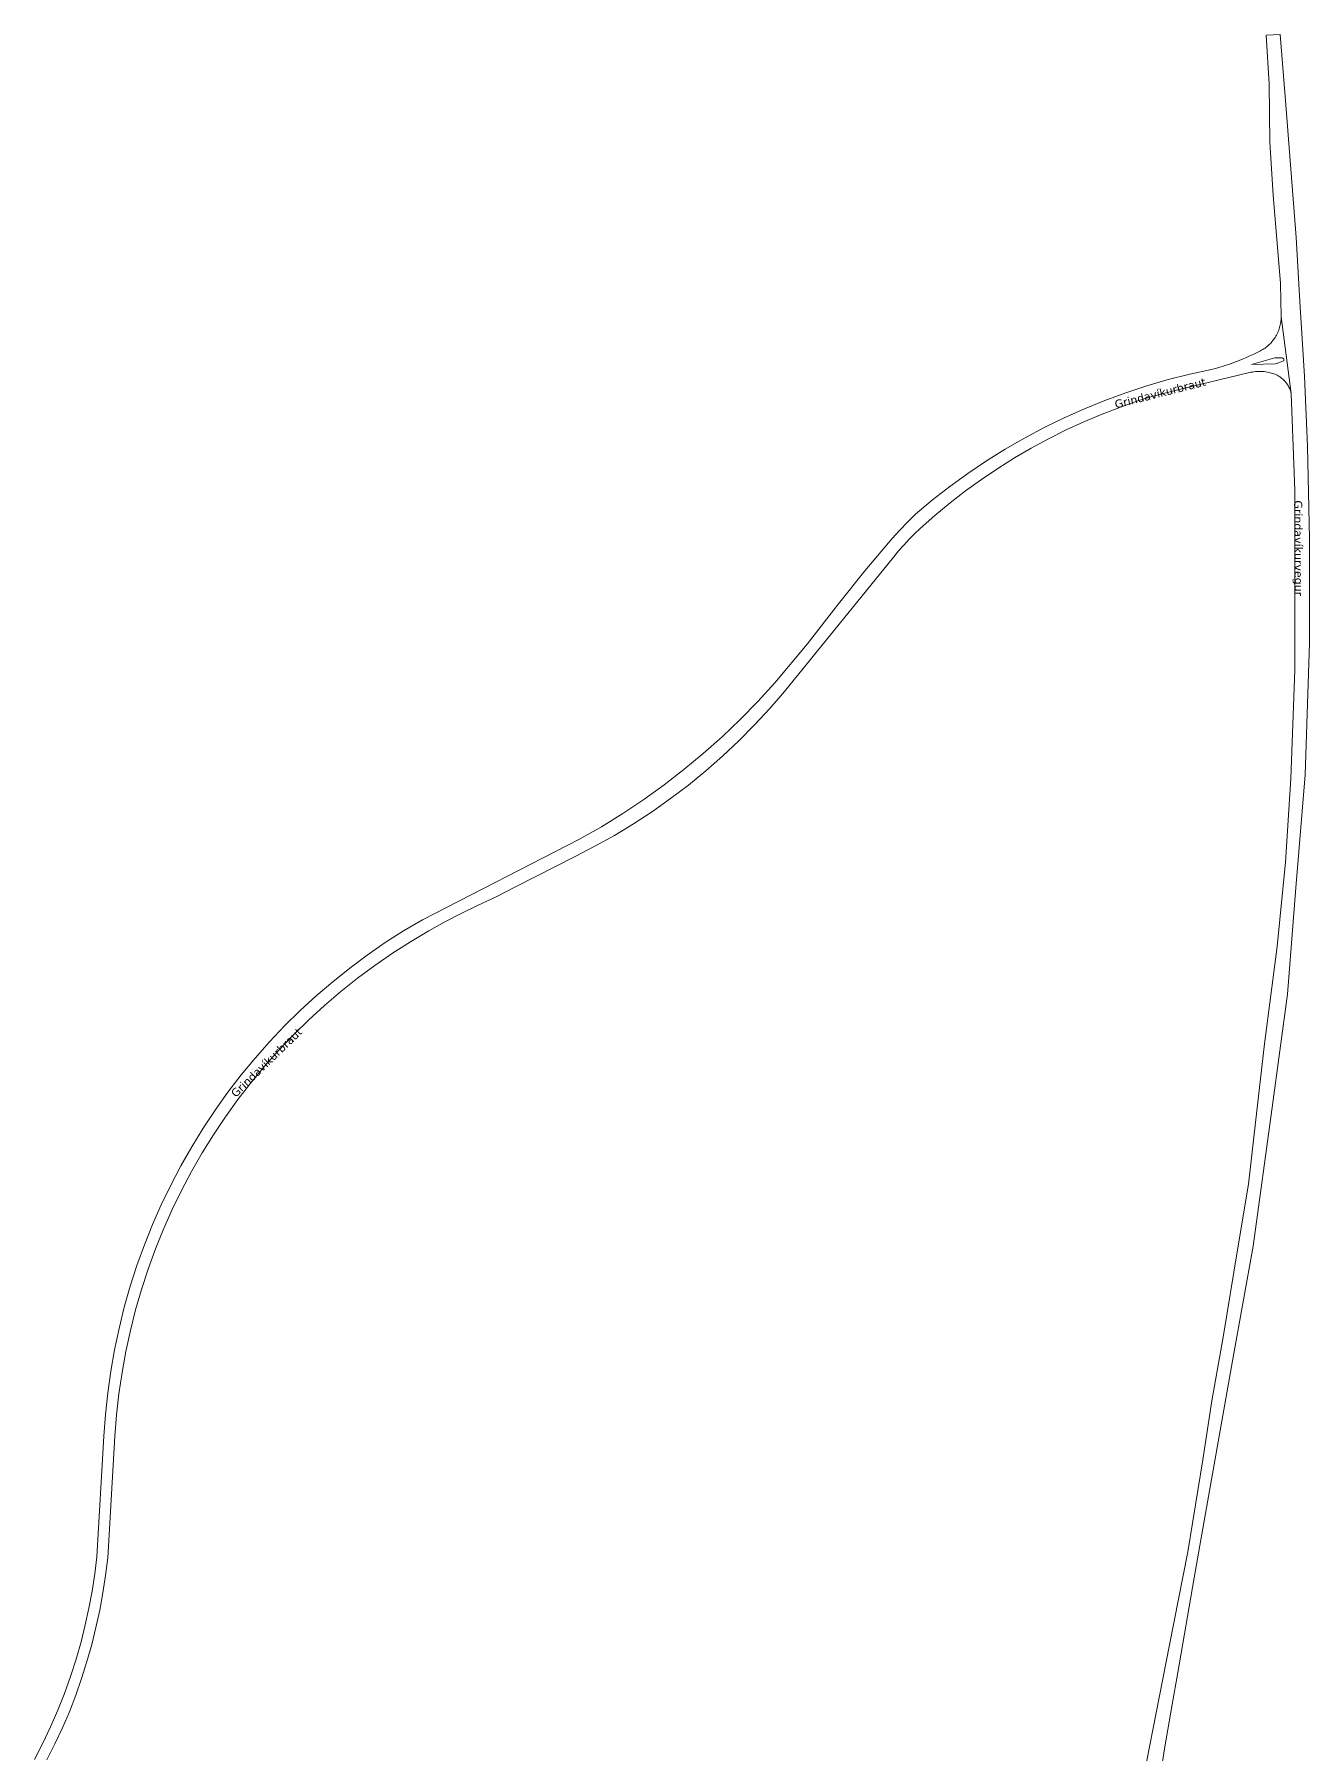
# Model space of a CAD drawing. Header units: metres. Extents: x 328903 to 333883, y 373406 to 381110.
# Drawn here: x 331365 to 332059, y 380175 to 381110 of the extents above; entities that cross this region are included whole.
import ezdxf

# ---------------------------------------------------------------- set-up
doc = ezdxf.new("R2010")
doc.units = ezdxf.units.M
doc.header["$MEASUREMENT"] = 0
doc.layers.add('Götuheiti', color=7, linetype='Continuous')
doc.layers.add('Götur', color=7, linetype='Continuous')
doc.styles.get("Standard").update_dxf_attribs({"font": 'arial.ttf'})

msp = doc.modelspace()

# ---------------------------------------------------------------- linework, layer by layer
at = {"layer": 'Götur', "color": 8, "lineweight": 0, "ltscale": 3.31832, "true_color": 0x707070, "flags": 128}
for points in [[(331962.877, 380069.012), (331980.128, 380178.762), (331984.085, 380201.76), (331987.089, 380219.223), (331996.025, 380270.673), (331999.622, 380291.243), (332016.923, 380388.632), (332028.085, 380450.957), (332038.357, 380526.361), (332046.727, 380587.812), (332051.356, 380645.647), (332056.274, 380707.105), (332058.781, 380778.657), (332058.657, 380835.314), (332057.721, 380885.57), (332055.994, 380923.694), (332053.718, 380961.246), (332051.42, 380999.161), (332045.841, 381071.293), (332042.7, 381109.532), (332035.108, 381109.044), (332036.809, 381082.613), (332037.153, 381050.984), (332038.944, 381022.172), (332042.877, 380974.078), (332043.292, 380956.001), (332048.768, 380914.323), (332050.816, 380861.559), (332050.816, 380814.529), (332050.816, 380764.174), (332048.601, 380705.064), (332045.721, 380659.567), (332041.124, 380613.719), (332034.289, 380560.898), (332029.384, 380518.091), (332025.54, 380484.546), (332019.431, 380447.899), (332011.869, 380402.531), (332005.628, 380366.795), (332000.734, 380334.843), (331992.481, 380284.744), (331982.589, 380234.329), (331962.814, 380133.553)], [(331372.165, 380171.773), (331376.513, 380180.351), (331380.578, 380189.067), (331384.356, 380197.91), (331387.843, 380206.873), (331391.036, 380215.945), (331393.93, 380225.116), (331396.524, 380234.376), (331398.821, 380243.687), (331400.843, 380253.062), (331402.586, 380262.492), (331404.049, 380271.97), (331405.232, 380281.487), (331409.146, 380347.577), (331410.032, 380359.166), (331411.314, 380370.718), (331412.991, 380382.22), (331415.061, 380393.657), (331417.521, 380405.017), (331420.369, 380416.285), (331423.601, 380427.45), (331427.214, 380438.497), (331431.202, 380449.415), (331435.562, 380460.189), (331440.289, 380470.808), (331445.376, 380481.258), (331450.818, 380491.528), (331456.609, 380501.606), (331462.741, 380511.48), (331469.208, 380521.138), (331476.001, 380530.569), (331483.114, 380539.761), (331490.537, 380548.705), (331498.263, 380557.389), (331506.281, 380565.804), (331514.582, 380573.939), (331523.157, 380581.785), (331531.996, 380589.333), (331541.088, 380596.574), (331550.423, 380603.499), (331559.989, 380610.101), (331569.776, 380616.371), (331579.771, 380622.302), (331588.508, 380627.13), (331597.371, 380631.719), (331606.356, 380636.065), (331616.725, 380641.049), (331626.98, 380646.26), (331659.372, 380662.703), (331670.186, 380668.272), (331680.798, 380674.215), (331691.198, 380680.524), (331701.371, 380687.191), (331711.305, 380694.209), (331720.99, 380701.568), (331730.412, 380709.26), (331739.56, 380717.276), (331748.424, 380725.606), (331756.992, 380734.239), (331765.254, 380743.166), (331773.2, 380752.375), (331832.614, 380825.551), (331835.292, 380828.826), (331838.074, 380832.012), (331840.958, 380835.106), (331843.94, 380838.107), (331847.017, 380841.009), (331855.017, 380848.079), (331863.242, 380854.884), (331871.685, 380861.419), (331880.336, 380867.675), (331889.185, 380873.646), (331898.225, 380879.327), (331907.444, 380884.71), (331916.834, 380889.79), (331926.384, 380894.562), (331936.084, 380899.021), (331945.924, 380903.162), (331955.894, 380906.98), (331965.982, 380910.473), (331972.963, 380912.652), (331980.004, 380914.63), (331987.099, 380916.404), (332026.104, 380925.702), (332026.89, 380925.878), (332027.681, 380926.027), (332028.477, 380926.149), (332029.276, 380926.243), (332030.078, 380926.31), (332030.882, 380926.35), (332031.687, 380926.362), (332032.492, 380926.346), (332033.296, 380926.303), (332034.098, 380926.233), (332034.897, 380926.135), (332035.692, 380926.009), (332036.483, 380925.857), (332037.267, 380925.678), (332038.046, 380925.472), (332038.816, 380925.239), (332039.304, 380925.074), (332039.786, 380924.891), (332040.262, 380924.692), (332040.73, 380924.476), (332041.19, 380924.244), (332041.642, 380923.997), (332042.085, 380923.733), (332042.519, 380923.455), (332042.943, 380923.162), (332043.356, 380922.854), (332043.758, 380922.531), (332044.149, 380922.196), (332044.528, 380921.846), (332044.895, 380921.484), (332045.248, 380921.109), (332045.589, 380920.722), (332045.916, 380920.324), (332046.229, 380919.914), (332046.527, 380919.494), (332046.811, 380919.064), (332047.079, 380918.624), (332047.332, 380918.175), (332047.57, 380917.717), (332047.791, 380917.252), (332047.996, 380916.779), (332048.184, 380916.299), (332048.356, 380915.813), (332048.51, 380915.321), (332048.648, 380914.825), (332048.768, 380914.323), (332048.768, 380914.323), (332043.292, 380956.001), (332043.275, 380955.268), (332043.233, 380954.535), (332043.165, 380953.805), (332043.071, 380953.077), (332042.952, 380952.353), (332042.808, 380951.634), (332042.639, 380950.92), (332042.445, 380950.212), (332042.227, 380949.512), (332041.984, 380948.819), (332041.717, 380948.136), (332041.426, 380947.462), (332041.112, 380946.799), (332040.775, 380946.147), (332040.416, 380945.508), (332040.034, 380944.881), (332039.631, 380944.268), (332039.207, 380943.67), (332038.762, 380943.086), (332038.296, 380942.519), (332037.812, 380941.968), (332037.308, 380941.434), (332036.786, 380940.919), (332036.247, 380940.422), (332035.69, 380939.944), (332035.117, 380939.485), (332034.528, 380939.047), (332033.925, 380938.63), (332033.307, 380938.235), (332032.676, 380937.861), (332032.032, 380937.509), (332028.853, 380935.896), (332025.625, 380934.383), (332022.352, 380932.972), (332019.036, 380931.664), (332015.681, 380930.461), (332012.289, 380929.363), (332008.865, 380928.373), (332005.412, 380927.49), (331993.611, 380924.904), (331981.906, 380921.917), (331970.309, 380918.531), (331958.835, 380914.752), (331947.497, 380910.584), (331936.307, 380906.03), (331925.28, 380901.098), (331914.427, 380895.792), (331903.762, 380890.118), (331893.296, 380884.084), (331883.043, 380877.696), (331873.013, 380870.962), (331863.22, 380863.889), (331853.673, 380856.486), (331844.385, 380848.762), (331840.059, 380844.48), (331835.87, 380840.064), (331831.824, 380835.516), (331817.001, 380817.908), (331802.587, 380799.965), (331785.636, 380778.187), (331767.934, 380757.016), (331758.727, 380746.928), (331749.177, 380737.164), (331739.293, 380727.737), (331729.09, 380718.658), (331718.578, 380709.938), (331707.771, 380701.586), (331696.681, 380693.614), (331685.322, 380686.031), (331673.707, 380678.845), (331661.85, 380672.066), (331576.303, 380628.382), (331566.109, 380622.318), (331556.129, 380615.907), (331546.376, 380609.157), (331536.861, 380602.076), (331527.594, 380594.671), (331518.588, 380586.952), (331509.853, 380578.927), (331501.399, 380570.608), (331493.236, 380562.002), (331485.374, 380553.121), (331477.822, 380543.974), (331470.589, 380534.573), (331463.684, 380524.929), (331457.114, 380515.053), (331450.888, 380504.957), (331445.013, 380494.653), (331439.495, 380484.153), (331434.342, 380473.47), (331429.56, 380462.615), (331425.154, 380451.603), (331421.129, 380440.445), (331417.49, 380429.156), (331414.241, 380417.748), (331411.387, 380406.235), (331408.93, 380394.631), (331406.874, 380382.949), (331405.221, 380371.204), (331403.973, 380359.408), (331403.132, 380347.577), (331399.262, 380282.116), (331398.143, 380272.779), (331396.728, 380263.482), (331395.018, 380254.235), (331393.016, 380245.046), (331390.724, 380235.926), (331388.016, 380226.458), (331384.997, 380217.085), (331381.669, 380207.817), (331378.035, 380198.664), (331374.1, 380189.637), (331369.868, 380180.745), (331365.343, 380171.998)]]:
    msp.add_lwpolyline(points, dxfattribs=at)
at = {"layer": 'Götur', "color": 8, "lineweight": 0, "ltscale": 8.779723, "true_color": 0x707070, "flags": 128}
msp.add_lwpolyline([(332027.249, 380930.079), (332039.915, 380933.721), (332042.806, 380933.67), (332043.901, 380933.655), (332043.934, 380933.654), (332043.967, 380933.652), (332044, 380933.649), (332044.033, 380933.644), (332044.065, 380933.639), (332044.098, 380933.632), (332044.13, 380933.624), (332044.162, 380933.615), (332044.194, 380933.605), (332044.225, 380933.594), (332044.256, 380933.582), (332044.286, 380933.569), (332044.316, 380933.555), (332044.346, 380933.539), (332044.375, 380933.523), (332044.403, 380933.506), (332044.431, 380933.487), (332044.458, 380933.468), (332044.484, 380933.448), (332044.51, 380933.427), (332044.535, 380933.405), (332044.559, 380933.382), (332044.582, 380933.359), (332044.605, 380933.334), (332044.626, 380933.309), (332044.647, 380933.283), (332044.667, 380933.257), (332044.686, 380933.229), (332044.704, 380933.201), (332044.721, 380933.173), (332044.737, 380933.144), (332044.752, 380933.114), (332044.766, 380933.084), (332044.779, 380933.053), (332044.791, 380933.022), (332044.801, 380932.991), (332044.811, 380932.959), (332044.82, 380932.927), (332044.827, 380932.895), (332044.834, 380932.862), (332044.839, 380932.83), (332044.843, 380932.797), (332044.846, 380932.764), (332044.848, 380932.73), (332044.848, 380932.697), (332044.848, 380932.664), (332044.846, 380932.631), (332044.843, 380932.598), (332044.839, 380932.565), (332044.834, 380932.532), (332044.828, 380932.499), (332044.821, 380932.467), (332044.812, 380932.435), (332044.803, 380932.403), (332044.792, 380932.372), (332044.78, 380932.341), (332044.768, 380932.31), (332044.754, 380932.28), (332044.739, 380932.25), (332044.723, 380932.221), (332044.706, 380932.192), (332044.688, 380932.165), (332044.669, 380932.137), (332044.65, 380932.11), (332044.629, 380932.085), (332044.607, 380932.059), (332044.585, 380932.035), (332041.83, 380931.105), (332039.979, 380930.489), (332027.249, 380930.079)], close=True, dxfattribs=at)

# ---------------------------------------------------------------- texts
at = {"layer": 'Götuheiti', "color": 18, "true_color": 0x000000, "char_height": 4.35, "attachment_point": 5}
for s, insert, rotation in [('{{\\fVerdana|b0|i0;Grindavíkurbraut}}', (331977.52, 380914.58), 14.32), ('{{\\fVerdana|b0|i0;Grindavíkurvegur}}', (332052.14, 380830.24), 270.44), ('{{\\fVerdana|b0|i0;Grindavíkurbraut}}', (331491.57, 380550.72), 44.12)]:
    msp.add_mtext(s, dxfattribs=dict(at, insert=insert, rotation=rotation))

doc.saveas('drawing.dxf')
